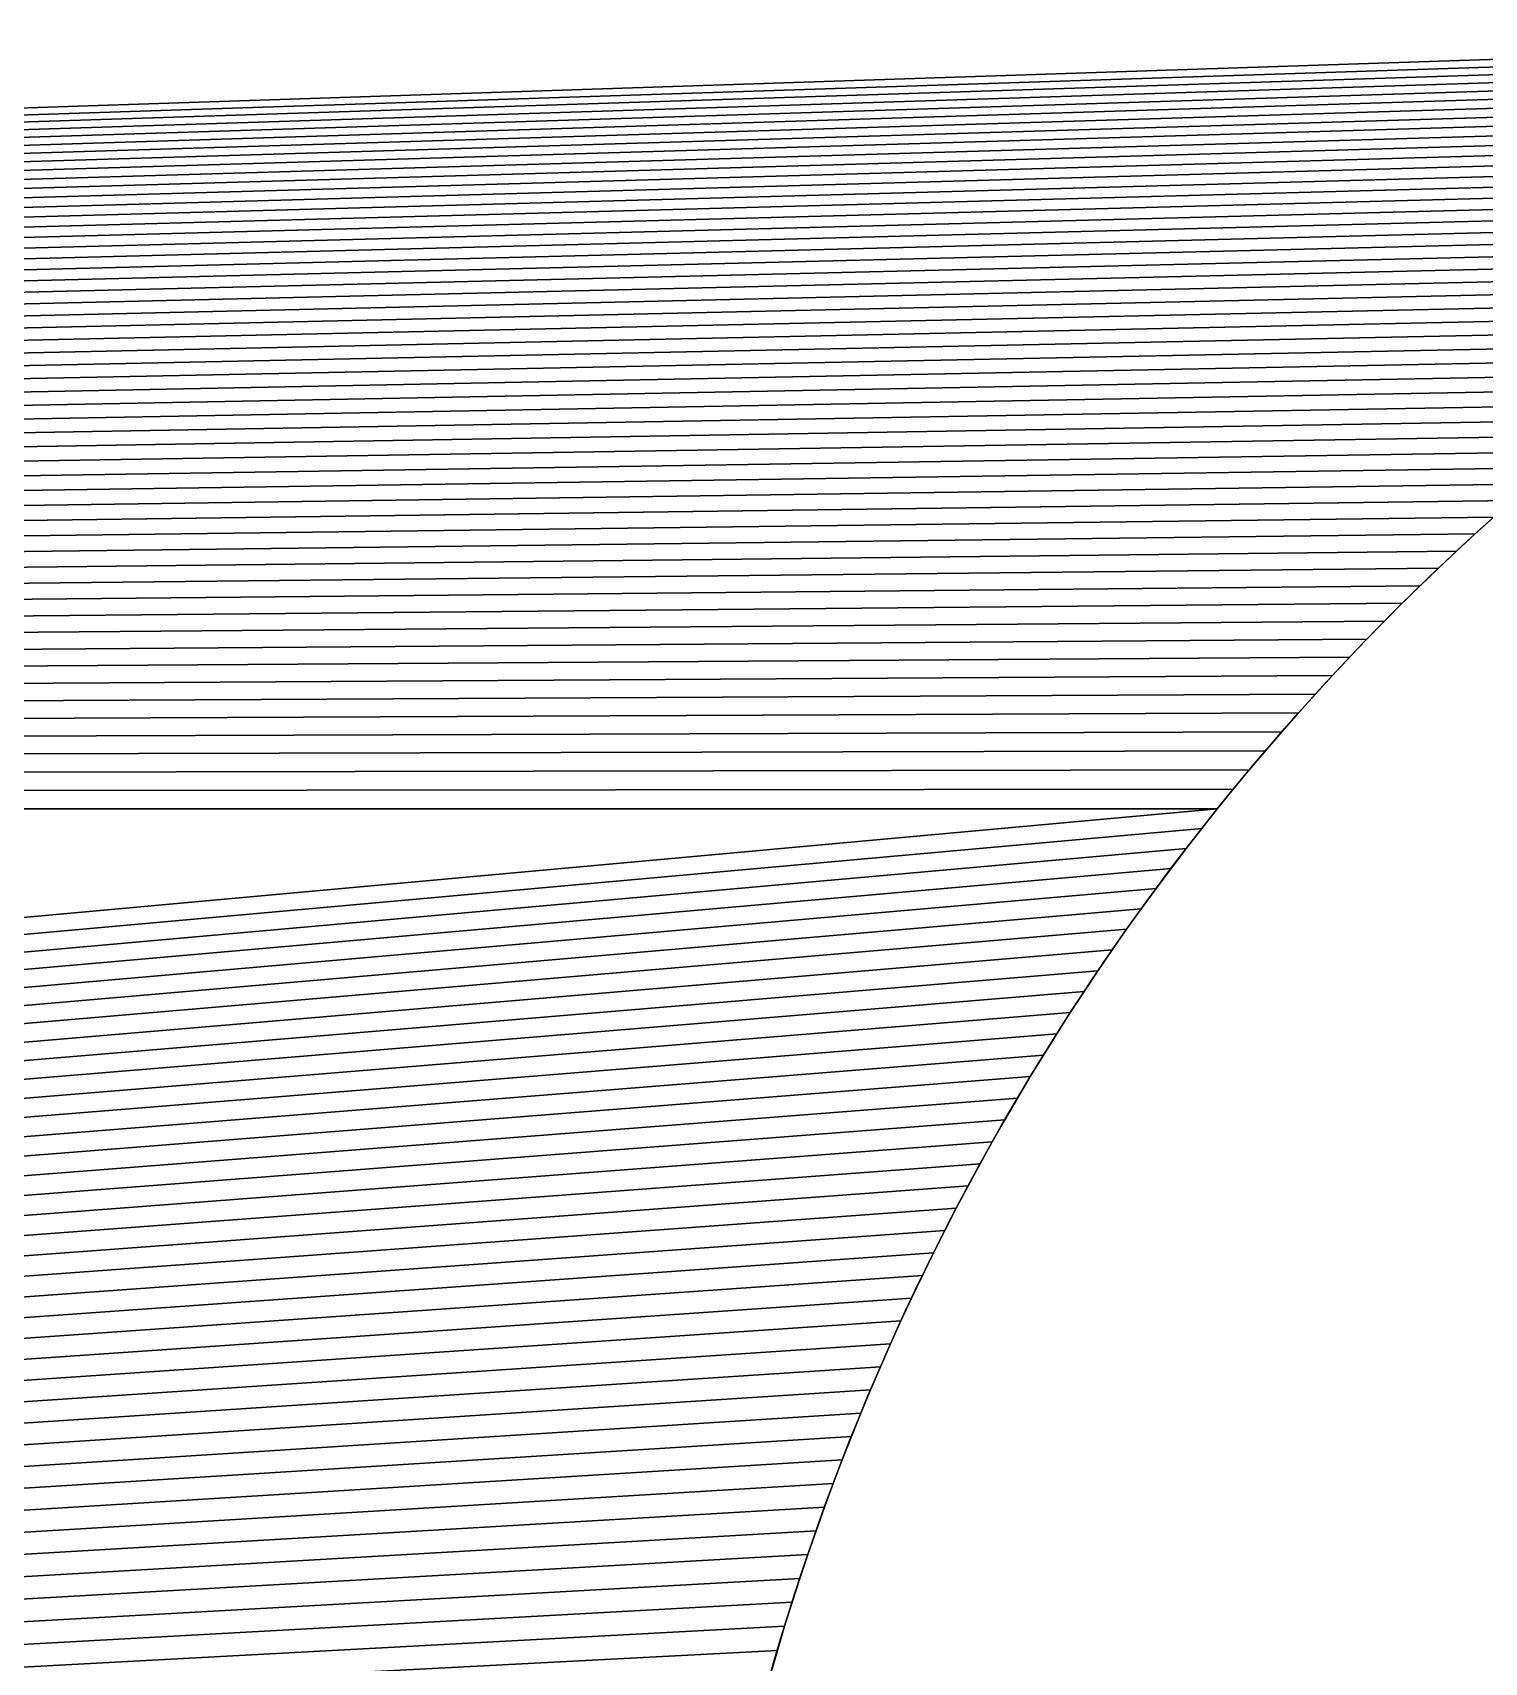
# Model space of a CAD drawing. Header units: millimetres. Extents: x 2995 to 3227, y 1383 to 1648.
# Drawn here: x 3152.624 to 3154.299, y 1567.912 to 1569.792 of the extents above; entities that cross this region are included whole.
import ezdxf

# ---------------------------------------------------------------- set-up
doc = ezdxf.new("R2010")
doc.units = ezdxf.units.MM

# ---------------------------------------------------------------- blocks, each defined once
blk = doc.blocks.new('Mastil_5')
for p, q in [((24.4955, 0.9209, -3), (24.4955, 0.9209, 5)), ((24.5152, 0.8996, -3), (24.5152, 0.8996, 5)), ((24.5351, 0.8785, -3), (24.5351, 0.8785, 5)), ((24.5552, 0.8576, -3), (24.5552, 0.8576, 5)), ((24.5755, 0.8369, -3), (24.5755, 0.8369, 5)), ((24.5961, 0.8164, -3), (24.5961, 0.8164, 5)), ((24.6168, 0.7961, -3), (24.6168, 0.7961, 5)), ((24.6378, 0.776, -3), (24.6378, 0.776, 5)), ((24.6589, 0.7562, -3), (24.6589, 0.7562, 5)), ((24.6803, 0.7366, -3), (24.6803, 0.7366, 5)), ((24.7019, 0.7171, -3), (24.7019, 0.7171, 5)), ((24.7236, 0.6979, -3), (24.7236, 0.6979, 5)), ((24.7456, 0.679, -3), (24.7456, 0.679, 5)), ((24.7677, 0.6602, -3), (24.7677, 0.6602, 5)), ((24.7901, 0.6417, -3), (24.7901, 0.6417, 5)), ((24.8126, 0.6234, -3), (24.8126, 0.6234, 5)), ((24.8353, 0.6054, -3), (24.8353, 0.6054, 5)), ((24.8582, 0.5876, -3), (24.8582, 0.5876, 5)), ((24.8813, 0.57, -3), (24.8813, 0.57, 5)), ((24.9045, 0.5527, -3), (24.9045, 0.5527, 5)), ((24.928, 0.5356, -3), (24.928, 0.5356, 5)), ((24.9516, 0.5187, -3), (24.9516, 0.5187, 5)), ((24.9993, 0.4857, -3), (24.9993, 0.4857, 5)), ((25.0234, 0.4696, -3), (25.0234, 0.4696, 5)), ((25.0477, 0.4537, -3), (25.0477, 0.4537, 5)), ((25.0721, 0.4381, -3), (25.0721, 0.4381, 5)), ((25.0967, 0.4227, -3), (25.0967, 0.4227, 5)), ((25.1215, 0.4076, -3), (25.1215, 0.4076, 5)), ((25.1464, 0.3927, -3), (25.1464, 0.3927, 5)), ((25.1715, 0.3781, -3), (25.1715, 0.3781, 5)), ((25.1967, 0.3637, -3), (25.1967, 0.3637, 5)), ((25.222, 0.3496, -3), (25.222, 0.3496, 5)), ((25.2475, 0.3358, -3), (25.2475, 0.3358, 5)), ((25.2732, 0.3222, -3), (25.2732, 0.3222, 5)), ((25.299, 0.3089, -3), (25.299, 0.3089, 5)), ((25.3249, 0.2958, -3), (25.3249, 0.2958, 5)), ((25.3509, 0.2831, -3), (25.3509, 0.2831, 5)), ((25.3771, 0.2705, -3), (25.3771, 0.2705, 5)), ((25.4034, 0.2583, -3), (25.4034, 0.2583, 5)), ((25.4298, 0.2463, -3), (25.4298, 0.2463, 5)), ((25.4564, 0.2346, -3), (25.4564, 0.2346, 5)), ((25.483, 0.2232, -3), (25.483, 0.2232, 5)), ((25.5098, 0.212, -3), (25.5098, 0.212, 5)), ((25.5367, 0.2012, -3), (25.5367, 0.2012, 5)), ((25.5637, 0.1906, -3), (25.5637, 0.1906, 5)), ((25.5908, 0.1802, -3), (25.5908, 0.1802, 5)), ((25.618, 0.1702, -3), (25.618, 0.1702, 5)), ((25.6453, 0.1604, -3), (25.6453, 0.1604, 5)), ((25.6728, 0.1509, -3), (25.6728, 0.1509, 5)), ((25.7003, 0.1417, -3), (25.7003, 0.1417, 5)), ((25.7279, 0.1328, -3), (25.7279, 0.1328, 5)), ((25.7556, 0.1241, -3), (25.7556, 0.1241, 5)), ((25.7834, 0.1158, -3), (25.7834, 0.1158, 5))]:
    blk.add_line(p, q)
at = {"color": 250, "true_color": 0x1e1e1e}
blk.add_line((24.9754, 0.5021, -3), (24.9754, 0.5021, 5), dxfattribs=at)
at = {"color": 250, "true_color": 0x1e1e1e, "extrusion": (-1.32542e-14, 1.93609e-14, -1)}
blk.add_arc((0.1881, 18, 3), 50, 235.60501, 124.39499, dxfattribs=at)
at = {"color": 250, "true_color": 0x1e1e1e, "extrusion": (-2.92362e-14, 8.12067e-15, -1)}
blk.add_arc((0.1881, 18, -5), 50, 235.60501, 124.39499, dxfattribs=at)
at = {"color": 250, "true_color": 0x1e1e1e, "extrusion": (3.61887e-13, 1.27549e-13, -1)}
for centre in [(-26.5846, 2.8299, 3), (-26.5846, 2.8299, -5)]:
    blk.add_arc(centre, 2.8299, 270, 340.4861, dxfattribs=at)
at = {"color": 250, "true_color": 0x1e1e1e}
mesh = blk.add_polyface(dxfattribs=at)
corners = [(22.5114, -26.5503, -3), (22.8985, -20.2622, -3), (24.8119, -25.3013, -3), (22.9845, -9.6804, -3), (23.1347, 4.0942, -3), (24.2604, 1.2154, -3), (24.2771, 1.1917, -3), (24.294, 1.1681, -3), (24.3111, 1.1447, -3), (24.3285, 1.1215, -3), (24.3462, 1.0985, -3), (24.364, 1.0756, -3), (24.3821, 1.0529, -3), (24.4005, 1.0304, -3), (24.419, 1.0082, -3), (24.4378, 0.986, -3), (24.4568, 0.9641, -3), (24.4761, 0.9424, -3), (24.4955, 0.9209, -3), (24.5152, 0.8996, -3), (24.5351, 0.8785, -3), (24.5552, 0.8576, -3), (24.5755, 0.8369, -3), (24.5961, 0.8164, -3), (24.6168, 0.7961, -3), (24.6378, 0.776, -3), (24.6589, 0.7562, -3), (24.6803, 0.7366, -3), (24.7019, 0.7171, -3), (24.7236, 0.6979, -3), (24.7456, 0.679, -3), (24.7677, 0.6602, -3), (24.7901, 0.6417, -3), (24.8126, 0.6234, -3), (27.0438, -23.9335, -3), (24.9516, 0.5187, -3), (24.9754, 0.5021, -3), (22.9824, -9.6478, -3), (22.9825, -9.6151, -3)]
mesh.append_faces([[corners[k] for k in face] for face in [(0, 1, 2), (2, 33, 34)]], dxfattribs={"vtx0": -1, "vtx1": -1, "color": 250})
mesh.append_faces([[corners[k] for k in face] for face in [(2, 3, 4)]], dxfattribs={"vtx0": -1, "vtx1": -1, "vtx2": -1, "color": 250})
mesh.append_faces([[corners[k] for k in face] for face in [(2, 1, 3), (2, 5, 6), (2, 6, 7), (2, 7, 8), (2, 8, 9), (2, 9, 10), (2, 10, 11), (2, 11, 12), (2, 12, 13), (2, 13, 14), (2, 14, 15), (2, 15, 16), (2, 16, 17), (2, 17, 18), (2, 18, 19), (2, 19, 20), (2, 20, 21), (2, 21, 22), (2, 22, 23), (2, 23, 24), (2, 24, 25), (2, 25, 26), (2, 26, 27), (2, 27, 28), (2, 28, 29), (2, 29, 30), (2, 30, 31), (2, 31, 32), (2, 32, 33), (34, 35, 36)]], dxfattribs={"vtx0": -1, "vtx2": -1, "color": 250})
mesh.append_faces([[corners[k] for k in face] for face in [(3, 37, 38)]], dxfattribs={"vtx2": -1, "color": 250})
mesh = blk.add_polyface(dxfattribs=at)
corners = [(22.8985, -20.2622, 5), (22.5114, -26.5503, 5), (24.8119, -25.3013, 5), (22.9845, -9.6804, 5), (23.1347, 4.0942, 5), (24.7019, 0.7171, 5), (24.7236, 0.6979, 5), (24.7456, 0.679, 5), (24.7677, 0.6602, 5), (24.7901, 0.6417, 5), (24.8126, 0.6234, 5), (27.0438, -23.9335, 5), (26.1225, 0.038, 5), (26.1511, 0.0334, 5), (26.1798, 0.0291, 5), (26.2085, 0.0251, 5), (26.2373, 0.0214, 5), (26.2661, 0.018, 5), (26.295, 0.0149, 5), (26.3238, 0.012, 5), (26.3527, 0.0095, 5), (26.3817, 0.0073, 5), (26.4106, 0.0054, 5), (26.4396, 0.0037, 5), (26.4686, 0.0024, 5), (26.4976, 0.0013, 5), (26.5266, 0.0006, 5), (26.5556, 0.0001, 5), (26.5846, 0, 5), (28.0513, -6.8692, 5), (28.0497, -6.8953, 5), (28.0485, -6.9215, 5), (28.0477, -6.9476, 5), (28.0472, -6.9738, 5), (28.047, -7, 5), (28.047, -23.2441, 5)]
mesh.append_faces([[corners[k] for k in face] for face in [(34, 11, 35)]], dxfattribs={"vtx0": -1, "color": 250})
mesh.append_faces([[corners[k] for k in face] for face in [(0, 2, 3), (5, 2, 6), (6, 2, 7), (7, 2, 8), (8, 2, 9), (9, 2, 10), (12, 11, 13), (13, 11, 14), (14, 11, 15), (15, 11, 16), (16, 11, 17), (17, 11, 18), (18, 11, 19), (19, 11, 20), (20, 11, 21), (21, 11, 22), (22, 11, 23), (23, 11, 24), (24, 11, 25), (25, 11, 26), (26, 11, 27), (27, 11, 28), (29, 11, 30), (30, 11, 31), (31, 11, 32), (32, 11, 33), (33, 11, 34)]], dxfattribs={"vtx0": -1, "vtx1": -1, "color": 250})
mesh.append_faces([[corners[k] for k in face] for face in [(3, 2, 4), (28, 11, 29)]], dxfattribs={"vtx0": -1, "vtx1": -1, "vtx2": -1, "color": 250})
mesh.append_faces([[corners[k] for k in face] for face in [(0, 1, 2), (10, 2, 11)]], dxfattribs={"vtx0": -1, "vtx2": -1, "color": 250})
mesh = blk.add_polyface(dxfattribs=at)
corners = [(22.9825, -9.6151, -3), (23.1347, 4.0942, -3), (22.9845, -9.6804, -3), (24.8119, -25.3013, -3), (23.659, 2.6138, -3), (23.9172, 1.8846, -3), (23.927, 1.8573, -3), (23.9371, 1.8301, -3), (23.9475, 1.8031, -3), (23.9582, 1.7761, -3), (23.9691, 1.7492, -3), (23.9804, 1.7225, -3), (23.9918, 1.6958, -3), (24.0036, 1.6693, -3), (24.0156, 1.6429, -3), (24.0279, 1.6166, -3), (24.0405, 1.5905, -3), (24.0534, 1.5645, -3), (24.0665, 1.5386, -3), (24.0798, 1.5128, -3), (24.0935, 1.4872, -3), (24.1074, 1.4618, -3), (24.1215, 1.4364, -3), (24.1359, 1.4113, -3), (24.1506, 1.3862, -3), (24.1655, 1.3614, -3), (24.1807, 1.3366, -3), (24.1962, 1.3121, -3), (24.2118, 1.2877, -3), (24.2278, 1.2634, -3), (24.244, 1.2393, -3), (24.2604, 1.2154, -3), (27.0438, -23.9335, -3), (24.8126, 0.6234, -3), (24.8353, 0.6054, -3), (24.8582, 0.5876, -3), (24.8813, 0.57, -3), (24.9045, 0.5527, -3), (24.928, 0.5356, -3), (24.9516, 0.5187, -3)]
mesh.append_faces([[corners[k] for k in face] for face in [(0, 1, 2)]], dxfattribs={"vtx0": -1, "vtx1": -1, "vtx2": -1, "color": 250})
mesh.append_faces([[corners[k] for k in face] for face in [(3, 1, 4), (3, 4, 5), (3, 5, 6), (3, 6, 7), (3, 7, 8), (3, 8, 9), (3, 9, 10), (3, 10, 11), (3, 11, 12), (3, 12, 13), (3, 13, 14), (3, 14, 15), (3, 15, 16), (3, 16, 17), (3, 17, 18), (3, 18, 19), (3, 19, 20), (3, 20, 21), (3, 21, 22), (3, 22, 23), (3, 23, 24), (3, 24, 25), (3, 25, 26), (3, 26, 27), (3, 27, 28), (3, 28, 29), (3, 29, 30), (3, 30, 31), (32, 33, 34), (32, 34, 35), (32, 35, 36), (32, 36, 37), (32, 37, 38), (32, 38, 39)]], dxfattribs={"vtx0": -1, "vtx2": -1, "color": 250})
mesh = blk.add_polyface(dxfattribs=at)
corners = [(23.1347, 4.0942, 5), (24.8119, -25.3013, 5), (23.659, 2.6138, 5), (23.9172, 1.8846, 5), (23.927, 1.8573, 5), (26.5846, 0, 5), (28.0513, -6.8692, 5), (28.0532, -6.8431, 5), (28.0554, -6.817, 5), (28.058, -6.7909, 5), (28.0609, -6.7649, 5), (28.0641, -6.7389, 5), (28.0677, -6.713, 5), (28.0716, -6.6871, 5), (28.0759, -6.6613, 5), (28.0805, -6.6355, 5), (28.0854, -6.6098, 5), (28.0907, -6.5842, 5), (28.0963, -6.5586, 5), (28.1023, -6.5331, 5), (28.1085, -6.5077, 5), (28.1152, -6.4824, 5), (28.1221, -6.4571, 5), (28.1294, -6.432, 5), (28.137, -6.4069, 5), (28.1449, -6.382, 5), (28.1531, -6.3571, 5), (28.1617, -6.3324, 5), (28.1706, -6.3078, 5), (28.1798, -6.2833, 5), (28.1894, -6.2589, 5), (28.1992, -6.2346, 5), (28.2094, -6.2105, 5), (28.2199, -6.1865, 5), (28.2307, -6.1627, 5), (28.2418, -6.139, 5)]
mesh.append_faces([[corners[k] for k in face] for face in [(0, 1, 2), (2, 1, 3), (3, 1, 4)]], dxfattribs={"vtx0": -1, "vtx1": -1, "color": 250})
mesh.append_faces([[corners[k] for k in face] for face in [(5, 6, 7), (5, 7, 8), (5, 8, 9), (5, 9, 10), (5, 10, 11), (5, 11, 12), (5, 12, 13), (5, 13, 14), (5, 14, 15), (5, 15, 16), (5, 16, 17), (5, 17, 18), (5, 18, 19), (5, 19, 20), (5, 20, 21), (5, 21, 22), (5, 22, 23), (5, 23, 24), (5, 24, 25), (5, 25, 26), (5, 26, 27), (5, 27, 28), (5, 28, 29), (5, 29, 30), (5, 30, 31), (5, 31, 32), (5, 32, 33), (5, 33, 34), (5, 34, 35)]], dxfattribs={"vtx0": -1, "vtx2": -1, "color": 250})
mesh = blk.add_polyface(dxfattribs=at)
corners = [(23.927, 1.8573, 5), (24.8119, -25.3013, 5), (23.9371, 1.8301, 5), (23.9475, 1.8031, 5), (23.9582, 1.7761, 5), (23.9691, 1.7492, 5), (23.9804, 1.7225, 5), (23.9918, 1.6958, 5), (24.0036, 1.6693, 5), (24.0156, 1.6429, 5), (24.0279, 1.6166, 5), (24.0405, 1.5905, 5), (24.0534, 1.5645, 5), (24.0665, 1.5386, 5), (24.0798, 1.5128, 5), (24.0935, 1.4872, 5), (24.1074, 1.4618, 5), (24.1215, 1.4364, 5), (24.1359, 1.4113, 5), (24.1506, 1.3862, 5), (24.1655, 1.3614, 5), (24.1807, 1.3366, 5), (24.1962, 1.3121, 5), (24.2118, 1.2877, 5), (24.2278, 1.2634, 5), (24.244, 1.2393, 5), (24.2604, 1.2154, 5), (24.2771, 1.1917, 5), (24.294, 1.1681, 5), (24.3111, 1.1447, 5), (24.3285, 1.1215, 5), (24.3462, 1.0985, 5), (24.364, 1.0756, 5), (24.3821, 1.0529, 5)]
mesh.append_faces([[corners[k] for k in face] for face in [(0, 1, 2), (2, 1, 3), (3, 1, 4), (4, 1, 5), (5, 1, 6), (6, 1, 7), (7, 1, 8), (8, 1, 9), (9, 1, 10), (10, 1, 11), (11, 1, 12), (12, 1, 13), (13, 1, 14), (14, 1, 15), (15, 1, 16), (16, 1, 17), (17, 1, 18), (18, 1, 19), (19, 1, 20), (20, 1, 21), (21, 1, 22), (22, 1, 23), (23, 1, 24), (24, 1, 25), (25, 1, 26), (26, 1, 27), (27, 1, 28), (28, 1, 29), (29, 1, 30), (30, 1, 31), (31, 1, 32), (32, 1, 33)]], dxfattribs={"vtx0": -1, "vtx1": -1, "color": 250})
mesh = blk.add_polyface(dxfattribs=at)
corners = [(24.3821, 1.0529, 5), (24.8119, -25.3013, 5), (24.4005, 1.0304, 5), (24.419, 1.0082, 5), (24.4378, 0.986, 5), (24.4568, 0.9641, 5), (24.4761, 0.9424, 5), (24.4955, 0.9209, 5), (24.8126, 0.6234, 5), (27.0438, -23.9335, 5), (24.8353, 0.6054, 5), (24.8582, 0.5876, 5), (24.8813, 0.57, 5), (24.9045, 0.5527, 5), (24.928, 0.5356, 5), (24.9516, 0.5187, 5), (24.9754, 0.5021, 5), (24.9993, 0.4857, 5), (25.0234, 0.4696, 5), (25.0477, 0.4537, 5), (25.0721, 0.4381, 5), (25.0967, 0.4227, 5), (25.1215, 0.4076, 5), (25.1464, 0.3927, 5), (25.1715, 0.3781, 5), (25.1967, 0.3637, 5), (25.222, 0.3496, 5), (25.2475, 0.3358, 5), (25.2732, 0.3222, 5), (25.299, 0.3089, 5), (25.3249, 0.2958, 5), (25.3509, 0.2831, 5), (25.3771, 0.2705, 5), (25.4034, 0.2583, 5), (25.4298, 0.2463, 5), (25.4564, 0.2346, 5), (25.483, 0.2232, 5)]
mesh.append_faces([[corners[k] for k in face] for face in [(0, 1, 2), (2, 1, 3), (3, 1, 4), (4, 1, 5), (5, 1, 6), (6, 1, 7), (8, 9, 10), (10, 9, 11), (11, 9, 12), (12, 9, 13), (13, 9, 14), (14, 9, 15), (15, 9, 16), (16, 9, 17), (17, 9, 18), (18, 9, 19), (19, 9, 20), (20, 9, 21), (21, 9, 22), (22, 9, 23), (23, 9, 24), (24, 9, 25), (25, 9, 26), (26, 9, 27), (27, 9, 28), (28, 9, 29), (29, 9, 30), (30, 9, 31), (31, 9, 32), (32, 9, 33), (33, 9, 34), (34, 9, 35), (35, 9, 36)]], dxfattribs={"vtx0": -1, "vtx1": -1, "color": 250})
mesh = blk.add_polyface(dxfattribs=at)
corners = [(24.4761, 0.9424, -3), (24.4955, 0.9209, 5), (24.4955, 0.9209, -3), (24.4761, 0.9424, 5)]
mesh.append_faces([[corners[k] for k in face] for face in [(0, 1, 2), (1, 0, 3)]], dxfattribs={"vtx0": -1, "color": 250})
mesh = blk.add_polyface(dxfattribs=at)
corners = [(24.4955, 0.9209, -3), (24.5152, 0.8996, 5), (24.5152, 0.8996, -3), (24.4955, 0.9209, 5)]
mesh.append_faces([[corners[k] for k in face] for face in [(0, 1, 2), (1, 0, 3)]], dxfattribs={"vtx0": -1, "color": 250})
mesh = blk.add_polyface(dxfattribs=at)
corners = [(24.4955, 0.9209, 5), (24.8119, -25.3013, 5), (24.5152, 0.8996, 5), (24.5351, 0.8785, 5), (24.5552, 0.8576, 5), (24.5755, 0.8369, 5), (24.5961, 0.8164, 5), (24.6168, 0.7961, 5), (24.6378, 0.776, 5), (24.6589, 0.7562, 5), (24.6803, 0.7366, 5), (24.7019, 0.7171, 5), (25.483, 0.2232, 5), (27.0438, -23.9335, 5), (25.5098, 0.212, 5), (25.5367, 0.2012, 5), (25.5637, 0.1906, 5), (25.5908, 0.1802, 5), (25.618, 0.1702, 5), (25.6453, 0.1604, 5), (25.6728, 0.1509, 5), (25.7003, 0.1417, 5), (25.7279, 0.1328, 5), (25.7556, 0.1241, 5), (25.7834, 0.1158, 5), (25.8112, 0.1077, 5), (25.8392, 0.0999, 5), (25.8672, 0.0924, 5), (25.8953, 0.0852, 5), (25.9235, 0.0783, 5), (25.9517, 0.0717, 5), (25.98, 0.0653, 5), (26.0084, 0.0593, 5), (26.0368, 0.0535, 5), (26.0653, 0.048, 5), (26.0939, 0.0429, 5), (26.1225, 0.038, 5)]
mesh.append_faces([[corners[k] for k in face] for face in [(0, 1, 2), (2, 1, 3), (3, 1, 4), (4, 1, 5), (5, 1, 6), (6, 1, 7), (7, 1, 8), (8, 1, 9), (9, 1, 10), (10, 1, 11), (12, 13, 14), (14, 13, 15), (15, 13, 16), (16, 13, 17), (17, 13, 18), (18, 13, 19), (19, 13, 20), (20, 13, 21), (21, 13, 22), (22, 13, 23), (23, 13, 24), (24, 13, 25), (25, 13, 26), (26, 13, 27), (27, 13, 28), (28, 13, 29), (29, 13, 30), (30, 13, 31), (31, 13, 32), (32, 13, 33), (33, 13, 34), (34, 13, 35), (35, 13, 36)]], dxfattribs={"vtx0": -1, "vtx1": -1, "color": 250})
mesh = blk.add_polyface(dxfattribs=at)
corners = [(24.5152, 0.8996, -3), (24.5351, 0.8785, 5), (24.5351, 0.8785, -3), (24.5152, 0.8996, 5)]
mesh.append_faces([[corners[k] for k in face] for face in [(0, 1, 2), (1, 0, 3)]], dxfattribs={"vtx0": -1, "color": 250})
mesh = blk.add_polyface(dxfattribs=at)
corners = [(24.5351, 0.8785, -3), (24.5552, 0.8576, 5), (24.5552, 0.8576, -3), (24.5351, 0.8785, 5)]
mesh.append_faces([[corners[k] for k in face] for face in [(0, 1, 2), (1, 0, 3)]], dxfattribs={"vtx0": -1, "color": 250})
mesh = blk.add_polyface(dxfattribs=at)
corners = [(24.5552, 0.8576, -3), (24.5755, 0.8369, 5), (24.5755, 0.8369, -3), (24.5552, 0.8576, 5)]
mesh.append_faces([[corners[k] for k in face] for face in [(0, 1, 2), (1, 0, 3)]], dxfattribs={"vtx0": -1, "color": 250})
mesh = blk.add_polyface(dxfattribs=at)
corners = [(24.5755, 0.8369, 5), (24.5961, 0.8164, -3), (24.5755, 0.8369, -3), (24.5961, 0.8164, 5)]
mesh.append_faces([[corners[k] for k in face] for face in [(0, 1, 2), (1, 0, 3)]], dxfattribs={"vtx0": -1, "color": 250})
mesh = blk.add_polyface(dxfattribs=at)
corners = [(24.5961, 0.8164, 5), (24.6168, 0.7961, -3), (24.5961, 0.8164, -3), (24.6168, 0.7961, 5)]
mesh.append_faces([[corners[k] for k in face] for face in [(0, 1, 2), (1, 0, 3)]], dxfattribs={"vtx0": -1, "color": 250})
mesh = blk.add_polyface(dxfattribs=at)
corners = [(24.6168, 0.7961, 5), (24.6378, 0.776, -3), (24.6168, 0.7961, -3), (24.6378, 0.776, 5)]
mesh.append_faces([[corners[k] for k in face] for face in [(0, 1, 2), (1, 0, 3)]], dxfattribs={"vtx0": -1, "color": 250})
mesh = blk.add_polyface(dxfattribs=at)
corners = [(24.6378, 0.776, 5), (24.6589, 0.7562, -3), (24.6378, 0.776, -3), (24.6589, 0.7562, 5)]
mesh.append_faces([[corners[k] for k in face] for face in [(0, 1, 2), (1, 0, 3)]], dxfattribs={"vtx0": -1, "color": 250})
mesh = blk.add_polyface(dxfattribs=at)
corners = [(24.6589, 0.7562, -3), (24.6803, 0.7366, 5), (24.6803, 0.7366, -3), (24.6589, 0.7562, 5)]
mesh.append_faces([[corners[k] for k in face] for face in [(0, 1, 2), (1, 0, 3)]], dxfattribs={"vtx0": -1, "color": 250})
mesh = blk.add_polyface(dxfattribs=at)
corners = [(24.6803, 0.7366, 5), (24.7019, 0.7171, -3), (24.6803, 0.7366, -3), (24.7019, 0.7171, 5)]
mesh.append_faces([[corners[k] for k in face] for face in [(0, 1, 2), (1, 0, 3)]], dxfattribs={"vtx0": -1, "color": 250})
mesh = blk.add_polyface(dxfattribs=at)
corners = [(24.7019, 0.7171, -3), (24.7236, 0.6979, 5), (24.7236, 0.6979, -3), (24.7019, 0.7171, 5)]
mesh.append_faces([[corners[k] for k in face] for face in [(0, 1, 2), (1, 0, 3)]], dxfattribs={"vtx0": -1, "color": 250})
mesh = blk.add_polyface(dxfattribs=at)
corners = [(24.7236, 0.6979, 5), (24.7456, 0.679, -3), (24.7236, 0.6979, -3), (24.7456, 0.679, 5)]
mesh.append_faces([[corners[k] for k in face] for face in [(0, 1, 2), (1, 0, 3)]], dxfattribs={"vtx0": -1, "color": 250})
mesh = blk.add_polyface(dxfattribs=at)
corners = [(24.7456, 0.679, 5), (24.7677, 0.6602, -3), (24.7456, 0.679, -3), (24.7677, 0.6602, 5)]
mesh.append_faces([[corners[k] for k in face] for face in [(0, 1, 2), (1, 0, 3)]], dxfattribs={"vtx0": -1, "color": 250})
mesh = blk.add_polyface(dxfattribs=at)
corners = [(24.7677, 0.6602, 5), (24.7901, 0.6417, -3), (24.7677, 0.6602, -3), (24.7901, 0.6417, 5)]
mesh.append_faces([[corners[k] for k in face] for face in [(0, 1, 2), (1, 0, 3)]], dxfattribs={"vtx0": -1, "color": 250})
mesh = blk.add_polyface(dxfattribs=at)
corners = [(24.7901, 0.6417, 5), (24.8126, 0.6234, -3), (24.7901, 0.6417, -3), (24.8126, 0.6234, 5)]
mesh.append_faces([[corners[k] for k in face] for face in [(0, 1, 2), (1, 0, 3)]], dxfattribs={"vtx0": -1, "color": 250})
mesh = blk.add_polyface(dxfattribs=at)
corners = [(24.8126, 0.6234, 5), (24.8353, 0.6054, -3), (24.8126, 0.6234, -3), (24.8353, 0.6054, 5)]
mesh.append_faces([[corners[k] for k in face] for face in [(0, 1, 2), (1, 0, 3)]], dxfattribs={"vtx0": -1, "color": 250})
mesh = blk.add_polyface(dxfattribs=at)
corners = [(24.8353, 0.6054, -3), (24.8582, 0.5876, 5), (24.8582, 0.5876, -3), (24.8353, 0.6054, 5)]
mesh.append_faces([[corners[k] for k in face] for face in [(0, 1, 2), (1, 0, 3)]], dxfattribs={"vtx0": -1, "color": 250})
mesh = blk.add_polyface(dxfattribs=at)
corners = [(24.8582, 0.5876, 5), (24.8813, 0.57, -3), (24.8582, 0.5876, -3), (24.8813, 0.57, 5)]
mesh.append_faces([[corners[k] for k in face] for face in [(0, 1, 2), (1, 0, 3)]], dxfattribs={"vtx0": -1, "color": 250})
mesh = blk.add_polyface(dxfattribs=at)
corners = [(24.8813, 0.57, 5), (24.9045, 0.5527, -3), (24.8813, 0.57, -3), (24.9045, 0.5527, 5)]
mesh.append_faces([[corners[k] for k in face] for face in [(0, 1, 2), (1, 0, 3)]], dxfattribs={"vtx0": -1, "color": 250})
mesh = blk.add_polyface(dxfattribs=at)
corners = [(24.9045, 0.5527, 5), (24.928, 0.5356, -3), (24.9045, 0.5527, -3), (24.928, 0.5356, 5)]
mesh.append_faces([[corners[k] for k in face] for face in [(0, 1, 2), (1, 0, 3)]], dxfattribs={"vtx0": -1, "color": 250})
mesh = blk.add_polyface(dxfattribs=at)
corners = [(24.928, 0.5356, -3), (24.9516, 0.5187, 5), (24.9516, 0.5187, -3), (24.928, 0.5356, 5)]
mesh.append_faces([[corners[k] for k in face] for face in [(0, 1, 2), (1, 0, 3)]], dxfattribs={"vtx0": -1, "color": 250})
mesh = blk.add_polyface(dxfattribs=at)
corners = [(24.9516, 0.5187, -3), (24.9754, 0.5021, 5), (24.9754, 0.5021, -3), (24.9516, 0.5187, 5)]
mesh.append_faces([[corners[k] for k in face] for face in [(0, 1, 2), (1, 0, 3)]], dxfattribs={"vtx0": -1, "color": 250})
mesh = blk.add_polyface(dxfattribs=at)
corners = [(27.0438, -23.9335, -3), (24.9754, 0.5021, -3), (24.9993, 0.4857, -3), (25.0234, 0.4696, -3), (25.0477, 0.4537, -3), (25.0721, 0.4381, -3), (25.0967, 0.4227, -3), (25.1215, 0.4076, -3), (25.1464, 0.3927, -3), (25.1715, 0.3781, -3), (25.1967, 0.3637, -3), (25.222, 0.3496, -3), (25.2475, 0.3358, -3), (25.2732, 0.3222, -3), (25.299, 0.3089, -3), (25.3249, 0.2958, -3), (25.3509, 0.2831, -3), (25.3771, 0.2705, -3), (25.4034, 0.2583, -3), (25.4298, 0.2463, -3), (25.4564, 0.2346, -3), (25.483, 0.2232, -3), (25.5098, 0.212, -3), (25.5367, 0.2012, -3), (25.5637, 0.1906, -3), (25.5908, 0.1802, -3), (25.618, 0.1702, -3), (25.6453, 0.1604, -3), (25.6728, 0.1509, -3), (25.7003, 0.1417, -3), (25.7279, 0.1328, -3), (25.7556, 0.1241, -3), (25.7834, 0.1158, -3), (25.8112, 0.1077, -3), (28.0513, -6.8692, -3), (26.5846, 0, -3), (28.0532, -6.8431, -3), (28.0554, -6.817, -3), (28.058, -6.7909, -3)]
mesh.append_faces([[corners[k] for k in face] for face in [(34, 35, 36), (36, 35, 37), (37, 35, 38)]], dxfattribs={"vtx0": -1, "vtx1": -1, "color": 250})
mesh.append_faces([[corners[k] for k in face] for face in [(0, 1, 2), (0, 2, 3), (0, 3, 4), (0, 4, 5), (0, 5, 6), (0, 6, 7), (0, 7, 8), (0, 8, 9), (0, 9, 10), (0, 10, 11), (0, 11, 12), (0, 12, 13), (0, 13, 14), (0, 14, 15), (0, 15, 16), (0, 16, 17), (0, 17, 18), (0, 18, 19), (0, 19, 20), (0, 20, 21), (0, 21, 22), (0, 22, 23), (0, 23, 24), (0, 24, 25), (0, 25, 26), (0, 26, 27), (0, 27, 28), (0, 28, 29), (0, 29, 30), (0, 30, 31), (0, 31, 32), (0, 32, 33)]], dxfattribs={"vtx0": -1, "vtx2": -1, "color": 250})
mesh = blk.add_polyface(dxfattribs=at)
corners = [(24.9754, 0.5021, 5), (24.9993, 0.4857, -3), (24.9754, 0.5021, -3), (24.9993, 0.4857, 5)]
mesh.append_faces([[corners[k] for k in face] for face in [(0, 1, 2), (1, 0, 3)]], dxfattribs={"vtx0": -1, "color": 250})
mesh = blk.add_polyface(dxfattribs=at)
corners = [(24.9993, 0.4857, 5), (25.0234, 0.4696, -3), (24.9993, 0.4857, -3), (25.0234, 0.4696, 5)]
mesh.append_faces([[corners[k] for k in face] for face in [(0, 1, 2), (1, 0, 3)]], dxfattribs={"vtx0": -1, "color": 250})
mesh = blk.add_polyface(dxfattribs=at)
corners = [(25.0234, 0.4696, -3), (25.0477, 0.4537, 5), (25.0477, 0.4537, -3), (25.0234, 0.4696, 5)]
mesh.append_faces([[corners[k] for k in face] for face in [(0, 1, 2), (1, 0, 3)]], dxfattribs={"vtx0": -1, "color": 250})
mesh = blk.add_polyface(dxfattribs=at)
corners = [(25.0477, 0.4537, 5), (25.0721, 0.4381, -3), (25.0477, 0.4537, -3), (25.0721, 0.4381, 5)]
mesh.append_faces([[corners[k] for k in face] for face in [(0, 1, 2), (1, 0, 3)]], dxfattribs={"vtx0": -1, "color": 250})
mesh = blk.add_polyface(dxfattribs=at)
corners = [(25.0721, 0.4381, 5), (25.0967, 0.4227, -3), (25.0721, 0.4381, -3), (25.0967, 0.4227, 5)]
mesh.append_faces([[corners[k] for k in face] for face in [(0, 1, 2), (1, 0, 3)]], dxfattribs={"vtx0": -1, "color": 250})
mesh = blk.add_polyface(dxfattribs=at)
corners = [(25.0967, 0.4227, 5), (25.1215, 0.4076, -3), (25.0967, 0.4227, -3), (25.1215, 0.4076, 5)]
mesh.append_faces([[corners[k] for k in face] for face in [(0, 1, 2), (1, 0, 3)]], dxfattribs={"vtx0": -1, "color": 250})
mesh = blk.add_polyface(dxfattribs=at)
corners = [(25.1215, 0.4076, -3), (25.1464, 0.3927, 5), (25.1464, 0.3927, -3), (25.1215, 0.4076, 5)]
mesh.append_faces([[corners[k] for k in face] for face in [(0, 1, 2), (1, 0, 3)]], dxfattribs={"vtx0": -1, "color": 250})
mesh = blk.add_polyface(dxfattribs=at)
corners = [(25.1464, 0.3927, 5), (25.1715, 0.3781, -3), (25.1464, 0.3927, -3), (25.1715, 0.3781, 5)]
mesh.append_faces([[corners[k] for k in face] for face in [(0, 1, 2), (1, 0, 3)]], dxfattribs={"vtx0": -1, "color": 250})
mesh = blk.add_polyface(dxfattribs=at)
corners = [(25.1715, 0.3781, 5), (25.1967, 0.3637, -3), (25.1715, 0.3781, -3), (25.1967, 0.3637, 5)]
mesh.append_faces([[corners[k] for k in face] for face in [(0, 1, 2), (1, 0, 3)]], dxfattribs={"vtx0": -1, "color": 250})
mesh = blk.add_polyface(dxfattribs=at)
corners = [(25.1967, 0.3637, 5), (25.222, 0.3496, -3), (25.1967, 0.3637, -3), (25.222, 0.3496, 5)]
mesh.append_faces([[corners[k] for k in face] for face in [(0, 1, 2), (1, 0, 3)]], dxfattribs={"vtx0": -1, "color": 250})
mesh = blk.add_polyface(dxfattribs=at)
corners = [(25.222, 0.3496, 5), (25.2475, 0.3358, -3), (25.222, 0.3496, -3), (25.2475, 0.3358, 5)]
mesh.append_faces([[corners[k] for k in face] for face in [(0, 1, 2), (1, 0, 3)]], dxfattribs={"vtx0": -1, "color": 250})
mesh = blk.add_polyface(dxfattribs=at)
corners = [(25.2475, 0.3358, -3), (25.2732, 0.3222, 5), (25.2732, 0.3222, -3), (25.2475, 0.3358, 5)]
mesh.append_faces([[corners[k] for k in face] for face in [(0, 1, 2), (1, 0, 3)]], dxfattribs={"vtx0": -1, "color": 250})
mesh = blk.add_polyface(dxfattribs=at)
corners = [(25.2732, 0.3222, 5), (25.299, 0.3089, -3), (25.2732, 0.3222, -3), (25.299, 0.3089, 5)]
mesh.append_faces([[corners[k] for k in face] for face in [(0, 1, 2), (1, 0, 3)]], dxfattribs={"vtx0": -1, "color": 250})
mesh = blk.add_polyface(dxfattribs=at)
corners = [(25.299, 0.3089, -3), (25.3249, 0.2958, 5), (25.3249, 0.2958, -3), (25.299, 0.3089, 5)]
mesh.append_faces([[corners[k] for k in face] for face in [(0, 1, 2), (1, 0, 3)]], dxfattribs={"vtx0": -1, "color": 250})
mesh = blk.add_polyface(dxfattribs=at)
corners = [(25.3249, 0.2958, 5), (25.3509, 0.2831, -3), (25.3249, 0.2958, -3), (25.3509, 0.2831, 5)]
mesh.append_faces([[corners[k] for k in face] for face in [(0, 1, 2), (1, 0, 3)]], dxfattribs={"vtx0": -1, "color": 250})
mesh = blk.add_polyface(dxfattribs=at)
corners = [(25.3509, 0.2831, 5), (25.3771, 0.2705, -3), (25.3509, 0.2831, -3), (25.3771, 0.2705, 5)]
mesh.append_faces([[corners[k] for k in face] for face in [(0, 1, 2), (1, 0, 3)]], dxfattribs={"vtx0": -1, "color": 250})
mesh = blk.add_polyface(dxfattribs=at)
corners = [(25.3771, 0.2705, 5), (25.4034, 0.2583, -3), (25.3771, 0.2705, -3), (25.4034, 0.2583, 5)]
mesh.append_faces([[corners[k] for k in face] for face in [(0, 1, 2), (1, 0, 3)]], dxfattribs={"vtx0": -1, "color": 250})
mesh = blk.add_polyface(dxfattribs=at)
corners = [(25.4034, 0.2583, 5), (25.4298, 0.2463, -3), (25.4034, 0.2583, -3), (25.4298, 0.2463, 5)]
mesh.append_faces([[corners[k] for k in face] for face in [(0, 1, 2), (1, 0, 3)]], dxfattribs={"vtx0": -1, "color": 250})
mesh = blk.add_polyface(dxfattribs=at)
corners = [(25.4298, 0.2463, 5), (25.4564, 0.2346, -3), (25.4298, 0.2463, -3), (25.4564, 0.2346, 5)]
mesh.append_faces([[corners[k] for k in face] for face in [(0, 1, 2), (1, 0, 3)]], dxfattribs={"vtx0": -1, "color": 250})
mesh = blk.add_polyface(dxfattribs=at)
corners = [(25.4564, 0.2346, 5), (25.483, 0.2232, -3), (25.4564, 0.2346, -3), (25.483, 0.2232, 5)]
mesh.append_faces([[corners[k] for k in face] for face in [(0, 1, 2), (1, 0, 3)]], dxfattribs={"vtx0": -1, "color": 250})
mesh = blk.add_polyface(dxfattribs=at)
corners = [(25.483, 0.2232, 5), (25.5098, 0.212, -3), (25.483, 0.2232, -3), (25.5098, 0.212, 5)]
mesh.append_faces([[corners[k] for k in face] for face in [(0, 1, 2), (1, 0, 3)]], dxfattribs={"vtx0": -1, "color": 250})
mesh = blk.add_polyface(dxfattribs=at)
corners = [(25.5098, 0.212, 5), (25.5367, 0.2012, -3), (25.5098, 0.212, -3), (25.5367, 0.2012, 5)]
mesh.append_faces([[corners[k] for k in face] for face in [(0, 1, 2), (1, 0, 3)]], dxfattribs={"vtx0": -1, "color": 250})
mesh = blk.add_polyface(dxfattribs=at)
corners = [(25.5367, 0.2012, 5), (25.5637, 0.1906, -3), (25.5367, 0.2012, -3), (25.5637, 0.1906, 5)]
mesh.append_faces([[corners[k] for k in face] for face in [(0, 1, 2), (1, 0, 3)]], dxfattribs={"vtx0": -1, "color": 250})
mesh = blk.add_polyface(dxfattribs=at)
corners = [(25.5637, 0.1906, -3), (25.5908, 0.1802, 5), (25.5908, 0.1802, -3), (25.5637, 0.1906, 5)]
mesh.append_faces([[corners[k] for k in face] for face in [(0, 1, 2), (1, 0, 3)]], dxfattribs={"vtx0": -1, "color": 250})
mesh = blk.add_polyface(dxfattribs=at)
corners = [(25.5908, 0.1802, 5), (25.618, 0.1702, -3), (25.5908, 0.1802, -3), (25.618, 0.1702, 5)]
mesh.append_faces([[corners[k] for k in face] for face in [(0, 1, 2), (1, 0, 3)]], dxfattribs={"vtx0": -1, "color": 250})
mesh = blk.add_polyface(dxfattribs=at)
corners = [(25.618, 0.1702, 5), (25.6453, 0.1604, -3), (25.618, 0.1702, -3), (25.6453, 0.1604, 5)]
mesh.append_faces([[corners[k] for k in face] for face in [(0, 1, 2), (1, 0, 3)]], dxfattribs={"vtx0": -1, "color": 250})
mesh = blk.add_polyface(dxfattribs=at)
corners = [(25.6453, 0.1604, 5), (25.6728, 0.1509, -3), (25.6453, 0.1604, -3), (25.6728, 0.1509, 5)]
mesh.append_faces([[corners[k] for k in face] for face in [(0, 1, 2), (1, 0, 3)]], dxfattribs={"vtx0": -1, "color": 250})
mesh = blk.add_polyface(dxfattribs=at)
corners = [(25.6728, 0.1509, 5), (25.7003, 0.1417, -3), (25.6728, 0.1509, -3), (25.7003, 0.1417, 5)]
mesh.append_faces([[corners[k] for k in face] for face in [(0, 1, 2), (1, 0, 3)]], dxfattribs={"vtx0": -1, "color": 250})
mesh = blk.add_polyface(dxfattribs=at)
corners = [(25.7003, 0.1417, 5), (25.7279, 0.1328, -3), (25.7003, 0.1417, -3), (25.7279, 0.1328, 5)]
mesh.append_faces([[corners[k] for k in face] for face in [(0, 1, 2), (1, 0, 3)]], dxfattribs={"vtx0": -1, "color": 250})
mesh = blk.add_polyface(dxfattribs=at)
corners = [(25.7279, 0.1328, -3), (25.7556, 0.1241, 5), (25.7556, 0.1241, -3), (25.7279, 0.1328, 5)]
mesh.append_faces([[corners[k] for k in face] for face in [(0, 1, 2), (1, 0, 3)]], dxfattribs={"vtx0": -1, "color": 250})
mesh = blk.add_polyface(dxfattribs=at)
corners = [(25.7556, 0.1241, -3), (25.7834, 0.1158, 5), (25.7834, 0.1158, -3), (25.7556, 0.1241, 5)]
mesh.append_faces([[corners[k] for k in face] for face in [(0, 1, 2), (1, 0, 3)]], dxfattribs={"vtx0": -1, "color": 250})
mesh = blk.add_polyface(dxfattribs=at)
corners = [(25.7834, 0.1158, 5), (25.8112, 0.1077, -3), (25.7834, 0.1158, -3), (25.8112, 0.1077, 5)]
mesh.append_faces([[corners[k] for k in face] for face in [(0, 1, 2), (1, 0, 3)]], dxfattribs={"vtx0": -1, "color": 250})

msp = doc.modelspace()

# ---------------------------------------------------------------- block references
at = {"rotation": 270}
msp.add_blockref('Mastil_5', (3153.3678, 1593.7095, 3), dxfattribs=at)

doc.saveas('drawing.dxf')
